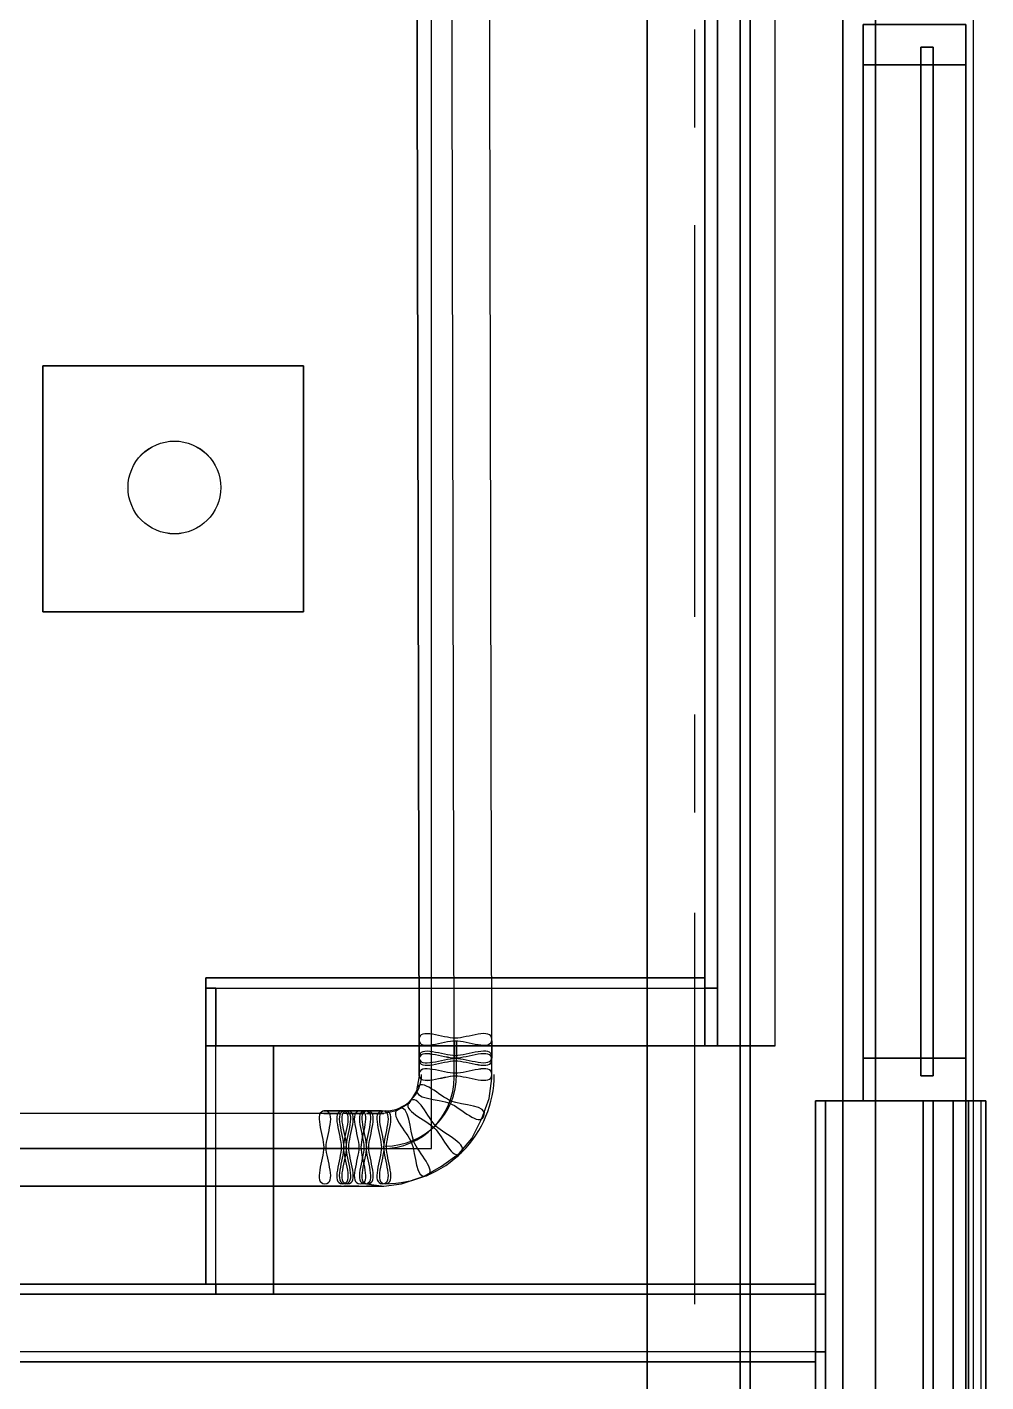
# Model space of a CAD drawing. Header units: metres. Extents: x 114 to 218, y 8 to 180.
# Drawn here: x 197.39 to 203.27, y 67 to 75.3 of the extents above; entities that cross this region are included whole.
import ezdxf

# ---------------------------------------------------------------- set-up
doc = ezdxf.new("R2010")
doc.units = ezdxf.units.M
doc.header["$MEASUREMENT"] = 0
for name, color, linetype in [('_Route', 7, 'Continuous'), ('A-2D-GLAZ', 7, 'Continuous'), ('A-2D-GLAZ-CWMG', 7, 'Continuous'), ('A-2D-I-WALL', 7, 'Continuous'), ('A-2D-WALL', 7, 'Continuous'), ('A-3D-GLAZ-CURT', 7, 'Continuous'), ('A-3D-GLAZ-CWMG', 7, 'Continuous'), ('A-3D-I-WALL', 7, 'Continuous'), ('A-3D-WALL', 7, 'Continuous'), ('A_GRID', 7, 'Continuous'), ('E-LIGHT', 7, 'Continuous'), ('PL-WA-Connector', 7, 'Continuous'), ('PL-WA-Fitting', 7, 'Continuous'), ('PL-WA-Pipe', 7, 'Continuous'), ('S-3D-BEAM', 7, 'Continuous'), ('S-3D-SLAB', 7, 'Continuous'), ('S-3D-WALL', 7, 'Continuous')]:
    doc.layers.add(name, color=color, linetype=linetype)

msp = doc.modelspace()

# ---------------------------------------------------------------- linework, layer by layer
at = {"layer": '_Route', "color": 4, "true_color": 0x00ffff}
msp.add_lwpolyline([(168.4042, 68.4282), (199.8752, 68.4282), (199.8752, 77.6418)], dxfattribs=at)
msp.add_lwpolyline([(168.4042, 68.4282), (199.8752, 68.4282), (199.8752, 77.6418)], dxfattribs=at)
at = {"layer": 'A-2D-GLAZ', "color": 9, "true_color": 0xbababa}
msp.add_lwpolyline([(202.8747, 75.1807), (202.8747, 68.8742), (202.9516, 68.8742), (202.9516, 75.1807), (202.8747, 75.1807)], dxfattribs=at)
at = {"layer": 'A-2D-GLAZ-CWMG', "color": 9, "true_color": 0xbababa}
for points in [[(202.5209, 75.0731), (203.1515, 75.0731), (203.1515, 75.3192), (202.5209, 75.3192), (202.5209, 75.0731)], [(202.5209, 75.0731), (202.5209, 68.9819)], [(203.1515, 75.0731), (203.1515, 68.9819)], [(203.1515, 68.7204), (203.1515, 68.9819), (202.5209, 68.9819), (202.5209, 68.7204), (203.1515, 68.7204)]]:
    msp.add_lwpolyline(points, dxfattribs=at)
at = {"layer": 'A-2D-I-WALL', "color": 9, "true_color": 0xbababa}
for points in [[(201.9825, 69.0588), (201.9825, 75.8114)], [(201.6287, 69.4126), (201.6287, 75.4422)], [(201.5518, 75.3807), (201.5518, 69.4741)], [(201.5518, 69.4741), (198.4909, 69.4741)], [(198.4909, 69.4741), (198.4909, 67.5975)], [(198.5524, 69.4126), (201.6287, 69.4126)], [(198.5524, 67.536), (198.5524, 69.4126)], [(198.9062, 69.0588), (201.9825, 69.0588)], [(198.9062, 67.5975), (198.9062, 69.0588)], [(202.2901, 67.536), (190.4155, 67.536)], [(198.4909, 67.5975), (190.477, 67.5975)], [(198.4909, 67.5975), (198.5524, 67.5975)], [(198.9062, 67.5975), (198.9062, 67.536)], [(202.2286, 67.5975), (198.9062, 67.5975)], [(202.2286, 67.536), (202.2286, 67.5975)], [(202.2901, 67.1822), (189.7233, 67.1822)], [(189.7233, 67.1207), (202.2286, 67.1207)], [(202.2286, 67.1207), (202.2286, 67.1822)]]:
    msp.add_lwpolyline(points, dxfattribs=at)
at = {"layer": 'A-2D-WALL', "color": 9, "true_color": 0xbababa}
for points in [[(203.2746, 63.3214), (203.2746, 68.7204), (202.2286, 68.7204), (202.2286, 67.5975)], [(202.2901, 68.7204), (202.2901, 63.3214)], [(202.89, 68.7204), (202.89, 63.3214)], [(202.9516, 68.7204), (202.9516, 63.3214)], [(202.9516, 68.7204), (202.9516, 63.3214)], [(203.1515, 68.7204), (203.1515, 63.3214)], [(203.1669, 68.7204), (203.1669, 63.3214)], [(203.2438, 68.7204), (203.2438, 63.3214)], [(202.2286, 67.1207), (202.2286, 63.3214), (203.2746, 63.3214)]]:
    msp.add_lwpolyline(points, dxfattribs=at)
at = {"layer": 'A-3D-GLAZ-CURT', "color": 131, "true_color": 0x7fffff}
for points in [[(202.8747, 68.8742), (202.8747, 75.1807), (202.8747, 68.8742), (202.9516, 68.8742), (202.9516, 75.1807), (202.8747, 75.1807), (202.9516, 75.1807), (202.9516, 68.8742), (202.8747, 68.8742)], [(202.8747, 75.1807), (202.8747, 75.1807)], [(202.8747, 75.1807), (202.8747, 75.1807)], [(202.8747, 75.1807), (202.9516, 75.1807), (202.9516, 68.8742), (202.8747, 68.8742), (202.9516, 68.8742), (202.9516, 75.1807), (202.8747, 75.1807), (202.8747, 68.8742), (202.8747, 75.1807)], [(202.8747, 75.1807), (202.8747, 75.1807)], [(202.9516, 75.1807), (202.9516, 75.1807)], [(202.9516, 75.1807), (202.9516, 75.1807)], [(202.9516, 75.1807), (202.9516, 75.1807)], [(202.8747, 68.8742), (202.8747, 68.8742)], [(202.8747, 68.8742), (202.8747, 68.8742)], [(202.9516, 68.8742), (202.9516, 68.8742)], [(202.9516, 68.8742), (202.9516, 68.8742)], [(202.9516, 68.8742), (202.9516, 68.8742)]]:
    msp.add_lwpolyline(points, dxfattribs=at)
at = {"layer": 'A-3D-GLAZ-CWMG', "color": 8, "true_color": 0x808080}
for points in [[(203.1515, 75.0731), (203.1515, 75.3192), (202.5209, 75.3192), (202.5209, 75.0731), (203.1515, 75.0731), (202.5209, 75.0731), (202.5209, 75.3192), (203.1515, 75.3192), (203.1515, 75.0731)], [(202.5209, 75.0731), (202.5209, 75.3192), (203.1515, 75.3192), (203.1515, 75.0731), (203.1515, 75.0731), (202.5209, 75.0731), (202.5209, 75.3192), (203.1515, 75.3192), (203.1515, 75.0731), (202.5209, 75.0731)], [(202.5209, 68.7204), (202.5209, 75.3192)], [(202.5209, 68.7204), (202.5209, 75.3192)], [(203.1515, 68.7204), (203.1515, 75.3192)], [(203.1515, 75.3192), (203.1515, 68.7204)], [(202.5209, 75.0731), (202.5209, 75.0731)], [(202.5209, 75.0731), (202.5209, 75.0731)], [(202.5209, 75.0731), (202.5209, 75.0731)], [(202.5209, 75.0731), (202.5209, 68.7204), (202.5209, 75.0731)], [(203.1515, 75.0731), (202.5209, 75.0731), (203.1515, 75.0731)], [(202.5209, 75.0731), (202.5209, 75.0731)], [(202.5209, 75.0731), (202.5209, 75.0731)], [(203.1515, 75.0731), (203.1515, 75.0731)], [(203.1515, 75.0731), (203.1515, 75.0731)], [(203.1515, 75.0731), (203.1515, 75.0731)], [(203.1515, 75.0731), (203.1515, 75.0731)], [(203.1515, 68.7204), (203.1515, 75.0731), (203.1515, 68.7204)], [(203.1515, 75.0731), (203.1515, 75.0731)], [(203.1515, 75.0731), (203.1515, 75.0731)], [(202.5209, 68.9819), (202.5209, 68.9819)], [(203.1515, 68.7204), (202.5209, 68.7204), (202.5209, 68.9819), (203.1515, 68.9819), (203.1515, 68.7204), (203.1515, 68.9819), (202.5209, 68.9819), (202.5209, 68.7204), (203.1515, 68.7204)], [(202.5209, 68.9819), (202.5209, 68.9819)], [(202.5209, 68.9819), (202.5209, 68.9819)], [(203.1515, 68.7204), (202.5209, 68.7204), (202.5209, 68.9819), (203.1515, 68.9819), (203.1515, 68.7204), (203.1515, 68.9819), (202.5209, 68.9819), (202.5209, 68.7204), (203.1515, 68.7204)], [(202.5209, 68.9819), (202.5209, 68.9819)], [(203.1515, 68.9819), (203.1515, 68.9819)], [(203.1515, 68.9819), (203.1515, 68.9819)], [(203.1515, 68.9819), (203.1515, 68.9819)], [(203.1515, 68.9819), (203.1515, 68.9819)], [(202.5209, 68.7204), (202.5209, 68.7204)], [(202.5209, 68.7204), (202.5209, 68.7204)], [(203.1515, 68.7204), (202.5209, 68.7204), (203.1515, 68.7204)], [(202.5209, 68.7204), (202.5209, 68.7204)], [(202.5209, 68.7204), (202.5209, 68.7204)], [(202.5209, 68.7204), (202.5209, 68.7204)], [(202.5209, 68.7204), (202.5209, 68.7204)], [(203.1515, 68.7204), (202.5209, 68.7204), (203.1515, 68.7204)], [(202.5209, 68.7204), (202.5209, 68.7204)], [(202.5209, 68.7204), (202.5209, 68.7204)], [(203.1515, 68.7204), (203.1515, 68.7204)], [(203.1515, 68.7204), (203.1515, 68.7204)], [(203.1515, 68.7204), (203.1515, 68.7204)], [(203.1515, 68.7204), (203.1515, 68.7204)]]:
    msp.add_lwpolyline(points, dxfattribs=at)
at = {"layer": 'A-3D-I-WALL', "color": 42, "true_color": 0xdda500}
for points in [[(201.6287, 69.4126), (201.5518, 69.4126), (201.5518, 69.4741), (201.5518, 75.3807), (201.6287, 75.3807), (201.6287, 69.4126), (201.6287, 69.0588), (201.9825, 69.0588), (201.9825, 75.3807), (201.9825, 75.4422), (201.6287, 75.4422), (201.6287, 75.3807)], [(201.9825, 69.0588), (201.9825, 75.3807), (201.5518, 75.3807)], [(201.9825, 69.0588), (201.6287, 69.0588), (201.5518, 69.0588), (201.9825, 69.0588), (201.9825, 75.3807), (201.5518, 75.3807), (201.5518, 69.4741), (201.5518, 69.0588), (201.5518, 69.4741), (201.5518, 75.3807)], [(201.5518, 69.4741), (198.4909, 69.4741), (198.4909, 69.4126), (198.5524, 69.4126), (201.5518, 69.4126), (201.5518, 69.4741)], [(201.5518, 69.4741), (198.4909, 69.4741), (198.4909, 69.0588), (198.9062, 69.0588), (201.5518, 69.0588), (201.5518, 69.4741), (201.5518, 69.0588), (198.9062, 69.0588), (198.4909, 69.0588), (198.4909, 69.4126), (198.4909, 69.4741), (201.5518, 69.4741)], [(198.4909, 69.4741), (198.4909, 69.4741)], [(198.4909, 69.4741), (198.4909, 69.4741)], [(201.5518, 69.4741), (201.5518, 69.4741)], [(201.5518, 69.4741), (201.5518, 69.4741)], [(201.5518, 69.4741), (201.5518, 69.4741)], [(201.5518, 69.4741), (201.5518, 69.4741)], [(198.4909, 69.4126), (198.4909, 69.4126)], [(198.4909, 69.4126), (198.4909, 69.4126)], [(198.4909, 69.0588), (198.4909, 67.5975), (198.5524, 67.5975), (198.5524, 69.0588), (198.5524, 69.4126), (198.4909, 69.4126), (198.4909, 69.0588), (198.9062, 69.0588), (198.9062, 67.5975)], [(198.4909, 69.4126), (198.4909, 69.4126)], [(198.5524, 69.4126), (198.5524, 69.0588), (198.9062, 69.0588), (201.5518, 69.0588), (201.6287, 69.0588), (201.6287, 69.4126), (201.5518, 69.4126)], [(198.5524, 69.4126), (198.5524, 69.4126)], [(198.5524, 69.4126), (198.5524, 69.4126)], [(201.5518, 69.4126), (201.5518, 69.4126)], [(201.5518, 69.4126), (201.5518, 69.4126)], [(201.6287, 69.4126), (201.6287, 69.4126)], [(201.6287, 69.4126), (201.6287, 69.4126)], [(198.4909, 69.0588), (198.4909, 69.0588)], [(198.4909, 69.0588), (198.9062, 69.0588), (198.9062, 67.5975), (198.4909, 67.5975), (198.4909, 69.0588), (198.4909, 67.5975)], [(198.4909, 69.0588), (198.4909, 69.0588)], [(198.4909, 69.0588), (198.4909, 69.0588)], [(198.5524, 69.0588), (198.5524, 69.0588)], [(198.5524, 67.5975), (198.5524, 67.536), (198.9062, 67.536), (198.9062, 67.5975), (198.9062, 69.0588), (198.5524, 69.0588)], [(198.5524, 69.0588), (198.5524, 69.0588)], [(198.9062, 69.0588), (198.9062, 69.0588)], [(198.9062, 69.0588), (198.9062, 69.0588)], [(198.9062, 69.0588), (198.9062, 69.0588)], [(198.9062, 69.0588), (198.9062, 69.0588)], [(198.9062, 69.0588), (198.9062, 69.0588)], [(198.9062, 69.0588), (198.9062, 69.0588)], [(201.5518, 69.0588), (201.5518, 69.0588)], [(201.5518, 69.0588), (201.5518, 69.0588)], [(201.5518, 69.0588), (201.5518, 69.0588)], [(201.6287, 69.0588), (201.6287, 69.0588)], [(201.6287, 69.0588), (201.6287, 69.0588)], [(201.6287, 69.0588), (201.6287, 69.0588)], [(201.9825, 69.0588), (201.9825, 69.0588)], [(201.9825, 69.0588), (201.9825, 69.0588)], [(198.5524, 67.5975), (198.4909, 67.5975), (190.477, 67.5975), (190.477, 67.536), (198.5524, 67.536), (198.5524, 67.5975)], [(190.477, 67.5975), (198.4909, 67.5975), (198.9062, 67.5975), (202.2286, 67.5975)], [(190.477, 67.1207), (190.477, 67.5975), (198.4909, 67.5975), (198.9062, 67.5975), (202.2286, 67.5975), (202.2286, 67.1207), (190.477, 67.1207), (191.4307, 67.1207), (190.477, 67.1207), (202.2286, 67.1207)], [(198.9062, 67.5975), (198.4909, 67.5975)], [(198.4909, 67.5975), (198.4909, 67.5975)], [(198.4909, 67.5975), (198.4909, 67.5975)], [(198.4909, 67.5975), (198.4909, 67.5975)], [(198.4909, 67.5975), (198.4909, 67.5975)], [(198.4909, 67.5975), (198.4909, 67.5975)], [(198.5524, 67.5975), (198.5524, 67.5975)], [(198.5524, 67.5975), (198.5524, 67.5975)], [(198.5524, 67.536), (198.5524, 67.536)], [(198.9062, 67.536), (198.5524, 67.536)], [(198.5524, 67.536), (198.5524, 67.536)], [(198.9062, 67.5975), (198.9062, 67.5975)], [(198.9062, 67.5975), (198.9062, 67.5975)], [(198.9062, 67.5975), (198.9062, 67.536), (202.2286, 67.536), (202.2286, 67.5975), (198.9062, 67.5975)], [(198.9062, 67.5975), (198.9062, 67.5975)], [(198.9062, 67.5975), (198.9062, 67.5975)], [(198.9062, 67.5975), (198.9062, 67.5975)], [(198.9062, 67.536), (198.9062, 67.536)], [(198.9062, 67.536), (198.9062, 67.536)], [(202.2286, 67.5975), (202.2286, 67.1207)], [(202.2286, 67.5975), (202.2286, 67.5975)], [(202.2286, 67.5975), (202.2286, 67.5975)], [(202.2286, 67.5975), (202.2286, 67.5975)], [(202.2286, 67.1822), (202.2901, 67.1822), (202.2901, 67.536), (202.2286, 67.536)], [(202.2286, 67.536), (202.2286, 67.536)], [(202.2901, 67.536), (202.2901, 67.536)], [(190.477, 67.1207), (202.2286, 67.1207), (202.2286, 67.1822), (190.477, 67.1822), (190.4155, 67.1822), (190.0617, 67.1822), (190.0617, 67.1207), (190.477, 67.1207)], [(202.2286, 67.1822), (202.2286, 67.1822)], [(202.2286, 67.1207), (202.2286, 67.1207)], [(202.2286, 67.1207), (202.2286, 67.1207)], [(202.2901, 67.1822), (202.2901, 67.1822)]]:
    msp.add_lwpolyline(points, dxfattribs=at)
at = {"layer": 'A-3D-WALL', "color": 113, "true_color": 0x6edda5}
for points in [[(202.2286, 67.536), (202.2901, 67.536), (202.2901, 68.7204), (202.2286, 68.7204), (202.2286, 67.5975), (202.2286, 67.536)], [(202.2286, 63.3214), (202.2286, 67.1207), (202.2286, 67.5975), (202.2286, 68.7204)], [(203.2746, 63.3214), (203.2746, 68.7204), (203.2746, 63.3214), (203.2746, 68.7204), (203.2746, 63.3214), (202.2286, 63.3214), (202.2286, 67.1207), (202.2286, 67.5975), (202.2286, 68.7204), (203.2746, 68.7204), (203.0746, 68.7204), (203.2746, 68.7204), (202.2286, 68.7204)], [(202.2286, 68.7204), (202.2286, 68.7204)], [(202.2286, 68.7204), (202.2286, 68.7204)], [(202.89, 68.7204), (202.2901, 68.7204)], [(202.2901, 63.3214), (202.89, 63.3214), (202.89, 68.7204)], [(202.2901, 68.7204), (202.2901, 68.7204)], [(202.9516, 63.3214), (202.9516, 68.7204), (202.89, 68.7204)], [(202.89, 63.3214), (202.9516, 63.3214), (202.9516, 68.7204)], [(202.89, 68.7204), (202.89, 68.7204)], [(203.1515, 63.3214), (203.1669, 63.3214), (203.1669, 68.7204), (203.1515, 68.7204), (202.9516, 68.7204)], [(202.9516, 63.3214), (203.1515, 63.3214), (203.1515, 68.7204)], [(202.9516, 68.7204), (202.9516, 68.7204)], [(202.9516, 68.7204), (202.9516, 68.7204)], [(202.9516, 68.7204), (202.9516, 68.7204)], [(203.0746, 63.3214), (203.0746, 68.7204)], [(203.0746, 68.7204), (203.0746, 63.3214), (203.2746, 63.3214)], [(203.0746, 68.7204), (203.0746, 68.7204)], [(203.0746, 68.7204), (203.0746, 68.7204)], [(203.1515, 68.7204), (203.1515, 68.7204)], [(203.2438, 68.7204), (203.1669, 68.7204)], [(203.1669, 68.7204), (203.1669, 68.7204)], [(203.2746, 63.3214), (203.2746, 68.7204), (203.2438, 68.7204), (203.2438, 63.3214), (203.2746, 63.3214)], [(203.2438, 68.7204), (203.2438, 68.7204)], [(203.2746, 68.7204), (203.2746, 68.7204)], [(203.2746, 68.7204), (203.2746, 68.7204)], [(203.2746, 68.7204), (203.2746, 68.7204)], [(202.2286, 67.5975), (202.2286, 67.5975)], [(202.2286, 67.5975), (202.2286, 67.5975)], [(202.2286, 67.5975), (202.2286, 67.5975)], [(202.2286, 67.536), (202.2286, 67.536)], [(202.2901, 67.536), (202.2901, 67.1822)], [(202.2901, 67.536), (202.2901, 67.536)], [(202.2286, 67.1822), (202.2286, 67.1207), (202.2286, 63.3214), (202.2901, 63.3214), (202.2901, 67.1822), (202.2286, 67.1822)], [(202.2286, 67.1822), (202.2286, 67.1822)], [(202.2286, 67.1207), (202.2286, 67.1207)], [(202.2286, 67.1207), (202.2286, 67.1207)], [(202.2286, 67.1207), (202.2286, 67.1207)], [(202.2901, 67.1822), (202.2901, 67.1822)]]:
    msp.add_lwpolyline(points, dxfattribs=at)
at = {"layer": 'A_GRID', "color": 1, "true_color": 0xff0000}
for points in [[(201.4903, 74.6885), (201.4903, 75.2884)], [(201.4903, 71.6891), (201.4903, 74.0886)], [(201.4903, 70.4893), (201.4903, 71.0892)], [(201.4903, 67.4745), (201.4903, 69.874)]]:
    msp.add_lwpolyline(points, dxfattribs=at)
at = {"layer": 'E-LIGHT', "color": 5, "true_color": 0x0000ff}
for points in [[(197.4911, 71.7198), (197.4911, 73.2272), (199.0908, 73.2272), (199.0908, 71.7198), (199.0908, 73.2272), (197.4911, 73.2272), (197.4911, 71.7198)], [(197.4911, 73.2272), (197.4911, 73.2272)], [(197.4911, 73.2272), (197.4911, 73.2272)], [(199.0908, 73.2272), (199.0908, 73.2272)], [(199.0908, 73.2272), (199.0908, 73.2272)], [(198.2909, 72.7658), (198.2909, 72.7658)], [(197.9987, 72.4735), (197.9987, 72.4735)], [(198.5678, 72.4735), (198.5678, 72.4735)], [(198.2909, 72.1967), (198.2909, 72.1967)], [(199.0908, 71.7198), (197.4911, 71.7198), (199.0908, 71.7198)], [(197.4911, 71.7198), (197.4911, 71.7198)], [(197.4911, 71.7198), (197.4911, 71.7198)], [(199.0908, 71.7198), (199.0908, 71.7198)], [(199.0908, 71.7198), (199.0908, 71.7198)]]:
    msp.add_lwpolyline(points, dxfattribs=at)
for radius in [0.2846, 0.2845]:
    msp.add_circle((198.2986, 72.4812), radius, dxfattribs=at)
at = {"layer": 'PL-WA-Connector', "color": 241, "true_color": 0xff7f9f}
for points in [[(199.7983, 69.0896), (199.7983, 68.9819)], [(199.7983, 68.8742), (199.7983, 69.0896)], [(199.7983, 69.0896), (199.7983, 68.9819)], [(199.7983, 69.0896), (199.7983, 68.8742)], [(199.7983, 69.0896), (199.7983, 68.9819)], [(199.7983, 68.8742), (199.7983, 69.0896)], [(199.7983, 69.0896), (199.7983, 68.9819)], [(199.7983, 69.0896), (199.7983, 68.8742)], [(200.0137, 69.0896), (200.0137, 68.9819)], [(200.0137, 68.8742), (200.0137, 69.0896)], [(200.0137, 69.0896), (200.0137, 68.9819)], [(200.0137, 68.8742), (200.0137, 69.0896)], [(200.029, 69.0896), (200.029, 68.9819)], [(200.029, 68.8742), (200.029, 69.0896)], [(200.029, 69.0896), (200.029, 68.9819)], [(200.029, 68.8742), (200.029, 69.0896)], [(200.2444, 69.0896), (200.2444, 68.9819)], [(200.2444, 68.8742), (200.2444, 69.0896)], [(200.2444, 69.0896), (200.2444, 69.0896)], [(200.2444, 68.9819), (200.2444, 69.0896)], [(200.2444, 68.8742), (200.2444, 69.0896)], [(200.2444, 69.0896), (200.2444, 68.9819)], [(200.2444, 68.8742), (200.2444, 69.0896)], [(200.2444, 69.0896), (200.2444, 69.0896)], [(200.2444, 68.9819), (200.2444, 69.0896)], [(200.2444, 68.8742), (200.2444, 69.0896)], [(199.7983, 68.8742), (199.7983, 68.9665)], [(199.7983, 68.9665), (199.7983, 68.9665)], [(199.7983, 68.9665), (199.7983, 68.8742)], [(199.7983, 68.8742), (199.7983, 68.9665)], [(199.7983, 68.9665), (199.7983, 68.9665)], [(199.7983, 68.9665), (199.7983, 68.8742)], [(200.0137, 68.8742), (200.0137, 68.9665)], [(200.0137, 68.8742), (200.0137, 68.9665)], [(200.029, 68.8742), (200.029, 68.9819)], [(200.029, 68.8742), (200.029, 68.9819)], [(200.2444, 68.8742), (200.2444, 68.9819)], [(200.2444, 68.9819), (200.2444, 68.9819)], [(200.2444, 68.8742), (200.2444, 68.9819)], [(200.2444, 68.8742), (200.2444, 68.9819)], [(200.2444, 68.9819), (200.2444, 68.9819)], [(200.2444, 68.8742), (200.2444, 68.9819)], [(199.7983, 68.8742), (199.7983, 68.8742)], [(199.7983, 68.8742), (199.7983, 68.8742)], [(199.2138, 68.6589), (199.4292, 68.6589)], [(199.2138, 68.6589), (199.2138, 68.6589)], [(199.4292, 68.6589), (199.2138, 68.6589)], [(199.2138, 68.6589), (199.4292, 68.6589)], [(199.2138, 68.6589), (199.2138, 68.6589)], [(199.4292, 68.6589), (199.2138, 68.6589)], [(199.2138, 68.6435), (199.3215, 68.6435)], [(199.2138, 68.6435), (199.2138, 68.6435)], [(199.3215, 68.6435), (199.2138, 68.6435)], [(199.2138, 68.6435), (199.3215, 68.6435)], [(199.2138, 68.6435), (199.2138, 68.6435)], [(199.3215, 68.6435), (199.2138, 68.6435)], [(199.3215, 68.6435), (199.3215, 68.6435)], [(199.3215, 68.6435), (199.3215, 68.6435)], [(199.4292, 68.6435), (199.3369, 68.6435)], [(199.4292, 68.6435), (199.3369, 68.6435)], [(199.4292, 68.6435), (199.3369, 68.6435)], [(199.4292, 68.6435), (199.3369, 68.6435)], [(199.3522, 68.6589), (199.5676, 68.6589)], [(199.3522, 68.6589), (199.3522, 68.6589)], [(199.5676, 68.6589), (199.3522, 68.6589)], [(199.3522, 68.6589), (199.5676, 68.6589)], [(199.3522, 68.6589), (199.3522, 68.6589)], [(199.5676, 68.6589), (199.3522, 68.6589)], [(199.3522, 68.6435), (199.4599, 68.6435)], [(199.3522, 68.6435), (199.3522, 68.6435)], [(199.4599, 68.6435), (199.3522, 68.6435)], [(199.3522, 68.6435), (199.4599, 68.6435)], [(199.3522, 68.6435), (199.3522, 68.6435)], [(199.4599, 68.6435), (199.3522, 68.6435)], [(199.4599, 68.6435), (199.4599, 68.6435)], [(199.4599, 68.6435), (199.4599, 68.6435)], [(199.5676, 68.6435), (199.4753, 68.6435)], [(199.5676, 68.6435), (199.4753, 68.6435)], [(199.5676, 68.6435), (199.4753, 68.6435)], [(199.5676, 68.6435), (199.4753, 68.6435)], [(199.2138, 68.4282), (199.3215, 68.4282)], [(199.2138, 68.4282), (199.3215, 68.4282)], [(199.2138, 68.4282), (199.4292, 68.4282)], [(199.2138, 68.4282), (199.4292, 68.4282)], [(199.2138, 68.4282), (199.3215, 68.4282)], [(199.2138, 68.4282), (199.3215, 68.4282)], [(199.2138, 68.4282), (199.4292, 68.4282)], [(199.2138, 68.4282), (199.4292, 68.4282)], [(199.4292, 68.4282), (199.3215, 68.4282)], [(199.4292, 68.4282), (199.3215, 68.4282)], [(199.4292, 68.4282), (199.3369, 68.4282)], [(199.4292, 68.4282), (199.3369, 68.4282)], [(199.3522, 68.4282), (199.4599, 68.4282)], [(199.3522, 68.4282), (199.5676, 68.4282)], [(199.3522, 68.4282), (199.4599, 68.4282)], [(199.3522, 68.4282), (199.5676, 68.4282)], [(199.3676, 68.4282), (199.4599, 68.4282)], [(199.3676, 68.4282), (199.5676, 68.4282)], [(199.3676, 68.4282), (199.4599, 68.4282)], [(199.3676, 68.4282), (199.5676, 68.4282)], [(199.5676, 68.4282), (199.4753, 68.4282)], [(199.5676, 68.4282), (199.4753, 68.4282)], [(199.5676, 68.4282), (199.4753, 68.4282)], [(199.5676, 68.4282), (199.4753, 68.4282)], [(199.2138, 68.1974), (199.3215, 68.1974)], [(199.2138, 68.1974), (199.4292, 68.1974)], [(199.2138, 68.1974), (199.3215, 68.1974)], [(199.2138, 68.1974), (199.4292, 68.1974)], [(199.2138, 68.1974), (199.3215, 68.1974)], [(199.2138, 68.1974), (199.4292, 68.1974)], [(199.2138, 68.1974), (199.3215, 68.1974)], [(199.2138, 68.1974), (199.4292, 68.1974)], [(199.4292, 68.1974), (199.3369, 68.1974)], [(199.3369, 68.1974), (199.3369, 68.1974)], [(199.3369, 68.1974), (199.4292, 68.1974)], [(199.4292, 68.1974), (199.3369, 68.1974)], [(199.3369, 68.1974), (199.3369, 68.1974)], [(199.3369, 68.1974), (199.4292, 68.1974)], [(199.3522, 68.1974), (199.4599, 68.1974)], [(199.3522, 68.1974), (199.5676, 68.1974)], [(199.3522, 68.1974), (199.4599, 68.1974)], [(199.3522, 68.1974), (199.5676, 68.1974)], [(199.3522, 68.1974), (199.4599, 68.1974)], [(199.3522, 68.1974), (199.5676, 68.1974)], [(199.3522, 68.1974), (199.4599, 68.1974)], [(199.3522, 68.1974), (199.5676, 68.1974)], [(199.4292, 68.1974), (199.4292, 68.1974)], [(199.4292, 68.1974), (199.4292, 68.1974)], [(199.5676, 68.1974), (199.4753, 68.1974)], [(199.4753, 68.1974), (199.4753, 68.1974)], [(199.4753, 68.1974), (199.5676, 68.1974)], [(199.5676, 68.1974), (199.4753, 68.1974)], [(199.4753, 68.1974), (199.4753, 68.1974)], [(199.4753, 68.1974), (199.5676, 68.1974)], [(199.5676, 68.1974), (199.5676, 68.1974)], [(199.5676, 68.1974), (199.5676, 68.1974)]]:
    msp.add_lwpolyline(points, dxfattribs=at)
for points, start_tangent, end_tangent in [([(200.0213, 69.1049), (199.7983, 69.0968)], (-0.999998, -0.001858), (0.003591, -0.999994)), ([(200.0213, 69.1049), (199.7983, 69.0968)], (-0.999998, -0.001858), (0.003591, -0.999994)), ([(200.0213, 69.1049), (199.7983, 69.0968)], (-0.999998, -0.001858), (0.003591, -0.999994)), ([(200.0213, 69.1049), (199.7983, 69.0968)], (-0.999998, -0.001858), (0.003591, -0.999994)), ([(200.2444, 69.0977), (200.0213, 69.1049)], (0, 1), (-0.999998, -0.00192)), ([(200.2444, 69.0977), (200.0213, 69.1049)], (0, 1), (-0.999998, -0.00192)), ([(200.2444, 69.0977), (200.0213, 69.1049)], (0, 1), (-0.999998, -0.00192)), ([(200.2444, 69.0977), (200.0213, 69.1049)], (0, 1), (-0.999998, -0.00192)), ([(200.0213, 68.9973), (199.7983, 68.9892)], (-0.999998, -0.00192), (0.003591, -0.999994)), ([(200.0213, 68.9973), (199.7983, 68.9892)], (-0.999998, -0.00192), (0.003591, -0.999994)), ([(200.0213, 68.9819), (199.7983, 68.9738)], (-0.999998, -0.00192), (0.003591, -0.999994)), ([(200.0213, 68.9819), (199.7983, 68.9738)], (-0.999998, -0.00192), (0.003591, -0.999994)), ([(199.7983, 69.0968), (200.0214, 69.0896)], (0, -1), (0.999998, 0.001858)), ([(199.7983, 69.0968), (200.0214, 69.0896)], (0, -1), (0.999998, 0.001858)), ([(199.7983, 69.0968), (200.0214, 69.0896)], (0, -1), (0.999998, 0.001858)), ([(199.7983, 69.0968), (200.0214, 69.0896)], (0, -1), (0.999998, 0.001858)), ([(200.2444, 68.99), (200.0213, 68.9973)], (0, 1), (-0.999998, -0.00192)), ([(200.2444, 68.99), (200.0213, 68.9973)], (0, 1), (-0.999998, -0.00192)), ([(200.2444, 68.9746), (200.0213, 68.9819)], (0, 1), (-0.999998, -0.00192)), ([(200.2444, 68.9746), (200.0213, 68.9819)], (0, 1), (-0.999998, -0.00192)), ([(200.0214, 69.0896), (200.2444, 69.0977)], (0.999998, 0.00192), (-0.003591, 0.999994)), ([(200.0214, 69.0896), (200.2444, 69.0977)], (0.999998, 0.00192), (-0.003591, 0.999994)), ([(200.0214, 69.0896), (200.2444, 69.0977)], (0.999998, 0.00192), (-0.003591, 0.999994)), ([(200.0214, 69.0896), (200.2444, 69.0977)], (0.999998, 0.00192), (-0.003591, 0.999994)), ([(200.0213, 68.8896), (199.7983, 68.8815)], (-0.999998, -0.00192), (0.003597, -0.999994)), ([(200.0213, 68.8896), (199.7983, 68.8815)], (-0.999998, -0.00192), (0.003597, -0.999994)), ([(200.0213, 68.8896), (199.7983, 68.8815)], (-0.999998, -0.00192), (0.003597, -0.999994)), ([(200.0213, 68.8896), (199.7983, 68.8815)], (-0.999998, -0.00192), (0.003597, -0.999994)), ([(199.7983, 68.9892), (200.0214, 68.9819)], (0, -1), (0.999998, 0.00192)), ([(199.7983, 68.9892), (200.0214, 68.9819)], (0, -1), (0.999998, 0.00192)), ([(199.7983, 68.9738), (200.0214, 68.9665)], (0, -1), (0.999998, 0.00192)), ([(199.7983, 68.9738), (200.0214, 68.9665)], (0, -1), (0.999998, 0.00192)), ([(200.2444, 68.8823), (200.0213, 68.8896)], (0, 1), (-0.999998, -0.00192)), ([(200.2444, 68.8823), (200.0213, 68.8896)], (0, 1), (-0.999998, -0.00192)), ([(200.2444, 68.8823), (200.0213, 68.8896)], (0, 1), (-0.999998, -0.00192)), ([(200.2444, 68.8823), (200.0213, 68.8896)], (0, 1), (-0.999998, -0.00192)), ([(200.0214, 68.9819), (200.2444, 68.99)], (0.999998, 0.00192), (-0.003591, 0.999994)), ([(200.0214, 68.9819), (200.2444, 68.99)], (0.999998, 0.00192), (-0.003591, 0.999994)), ([(200.0214, 68.9665), (200.2444, 68.9746)], (0.999998, 0.00192), (-0.003591, 0.999994)), ([(200.0214, 68.9665), (200.2444, 68.9746)], (0.999998, 0.00192), (-0.003591, 0.999994)), ([(199.7983, 68.8815), (200.0214, 68.8742)], (0, -1), (0.999998, 0.00192)), ([(199.7983, 68.8815), (200.0214, 68.8742)], (0, -1), (0.999998, 0.00192)), ([(199.7983, 68.8815), (200.0214, 68.8742)], (0, -1), (0.999998, 0.00192)), ([(199.7983, 68.8815), (200.0214, 68.8742)], (0, -1), (0.999998, 0.00192)), ([(200.0214, 68.8742), (200.2444, 68.8823)], (0.999998, 0.00192), (-0.003597, 0.999994)), ([(200.0214, 68.8742), (200.2444, 68.8823)], (0.999998, 0.00192), (-0.003597, 0.999994)), ([(200.0214, 68.8742), (200.2444, 68.8823)], (0.999998, 0.00192), (-0.003597, 0.999994)), ([(200.0214, 68.8742), (200.2444, 68.8823)], (0.999998, 0.00192), (-0.003597, 0.999994)), ([(199.2215, 68.6589), (199.2138, 68.4358)], (-1, 0), (0, -1)), ([(199.2215, 68.6589), (199.2138, 68.4358)], (-1, 0), (0, -1)), ([(199.2215, 68.6589), (199.2138, 68.4358)], (-1, 0), (0, -1)), ([(199.2215, 68.6589), (199.2138, 68.4358)], (-1, 0), (0, -1)), ([(199.2292, 68.4358), (199.2215, 68.6589)], (0, 1), (-1, 0)), ([(199.2292, 68.4358), (199.2215, 68.6589)], (0, 1), (-1, 0)), ([(199.2292, 68.4358), (199.2215, 68.6589)], (0, 1), (-1, 0)), ([(199.2292, 68.4358), (199.2215, 68.6589)], (0, 1), (-1, 0)), ([(199.3292, 68.6589), (199.3215, 68.4358)], (-1, 0), (0, -1)), ([(199.3292, 68.6589), (199.3215, 68.4358)], (-1, 0), (0, -1)), ([(199.3445, 68.6589), (199.3369, 68.4358)], (-1, 0), (0, -1)), ([(199.3445, 68.6589), (199.3369, 68.4358)], (-1, 0), (0, -1)), ([(199.36, 68.6589), (199.3522, 68.4358)], (-1, 0), (-0.000124, -1)), ([(199.36, 68.6589), (199.3522, 68.4358)], (-1, 0), (-0.000124, -1)), ([(199.36, 68.6589), (199.3522, 68.4358)], (-1, 0), (-0.000124, -1)), ([(199.36, 68.6589), (199.3522, 68.4358)], (-1, 0), (-0.000124, -1)), ([(199.3369, 68.4358), (199.3292, 68.6589)], (0, 1), (-1, 0)), ([(199.3369, 68.4358), (199.3292, 68.6589)], (0, 1), (-1, 0)), ([(199.3522, 68.4358), (199.3445, 68.6589)], (0, 1), (-1, 0)), ([(199.3522, 68.4358), (199.3445, 68.6589)], (0, 1), (-1, 0)), ([(199.3676, 68.4358), (199.36, 68.6589)], (0, 1), (-1, 0)), ([(199.3676, 68.4358), (199.36, 68.6589)], (0, 1), (-1, 0)), ([(199.3676, 68.4358), (199.36, 68.6589)], (0, 1), (-1, 0)), ([(199.3676, 68.4358), (199.36, 68.6589)], (0, 1), (-1, 0)), ([(199.4368, 68.6589), (199.4291, 68.4358)], (-1, 0), (0, -1)), ([(199.4368, 68.6589), (199.4291, 68.4358)], (-1, 0), (0, -1)), ([(199.4368, 68.6589), (199.4291, 68.4358)], (-1, 0), (0, -1)), ([(199.4368, 68.6589), (199.4291, 68.4358)], (-1, 0), (0, -1)), ([(199.4676, 68.6589), (199.4599, 68.4358)], (-1, 0), (-0.000124, -1)), ([(199.4676, 68.6589), (199.4599, 68.4358)], (-1, 0), (-0.000124, -1)), ([(199.483, 68.6589), (199.4753, 68.4358)], (-1, 0), (-0.000124, -1)), ([(199.483, 68.6589), (199.4753, 68.4358)], (-1, 0), (-0.000124, -1)), ([(199.4445, 68.4358), (199.4368, 68.6589)], (0, 1), (-1, 0)), ([(199.4445, 68.4358), (199.4368, 68.6589)], (0, 1), (-1, 0)), ([(199.4445, 68.4358), (199.4368, 68.6589)], (0, 1), (-1, 0)), ([(199.4445, 68.4358), (199.4368, 68.6589)], (0, 1), (-1, 0)), ([(199.4753, 68.4358), (199.4676, 68.6589)], (0, 1), (-1, 0)), ([(199.4753, 68.4358), (199.4676, 68.6589)], (0, 1), (-1, 0)), ([(199.4907, 68.4358), (199.483, 68.6589)], (0, 1), (-1, 0)), ([(199.4907, 68.4358), (199.483, 68.6589)], (0, 1), (-1, 0)), ([(199.5753, 68.6589), (199.5676, 68.4358)], (-1, 0), (-0.000124, -1)), ([(199.5753, 68.6589), (199.5676, 68.4358)], (-1, 0), (-0.000124, -1)), ([(199.5753, 68.6589), (199.5676, 68.4358)], (-1, 0), (-0.000124, -1)), ([(199.5753, 68.6589), (199.5676, 68.4358)], (-1, 0), (-0.000124, -1)), ([(199.583, 68.4358), (199.5753, 68.6589)], (0, 1), (-1, 0)), ([(199.583, 68.4358), (199.5753, 68.6589)], (0, 1), (-1, 0)), ([(199.583, 68.4358), (199.5753, 68.6589)], (0, 1), (-1, 0)), ([(199.583, 68.4358), (199.5753, 68.6589)], (0, 1), (-1, 0)), ([(199.2138, 68.4358), (199.2215, 68.2128)], (0, -1), (1, 0)), ([(199.2138, 68.4358), (199.2215, 68.2128)], (0, -1), (1, 0)), ([(199.2138, 68.4358), (199.2215, 68.2128)], (0, -1), (1, 0)), ([(199.2138, 68.4358), (199.2215, 68.2128)], (0, -1), (1, 0)), ([(199.2215, 68.2128), (199.2292, 68.4358)], (1, 0), (0, 1)), ([(199.2215, 68.2128), (199.2292, 68.4358)], (1, 0), (0, 1)), ([(199.2215, 68.2128), (199.2292, 68.4358)], (1, 0), (0, 1)), ([(199.2215, 68.2128), (199.2292, 68.4358)], (1, 0), (0, 1)), ([(199.3215, 68.4358), (199.3292, 68.2128)], (0, -1), (1, 0)), ([(199.3215, 68.4358), (199.3292, 68.2128)], (0, -1), (1, 0)), ([(199.3369, 68.4358), (199.3445, 68.2128)], (0, -1), (1, 0)), ([(199.3369, 68.4358), (199.3445, 68.2128)], (0, -1), (1, 0)), ([(199.3522, 68.4358), (199.3599, 68.2128)], (0, -1), (1, 0)), ([(199.3522, 68.4358), (199.3599, 68.2128)], (0, -1), (1, 0)), ([(199.3522, 68.4358), (199.3599, 68.2128)], (0, -1), (1, 0)), ([(199.3522, 68.4358), (199.3599, 68.2128)], (0, -1), (1, 0)), ([(199.3292, 68.2128), (199.3369, 68.4358)], (1, 0), (0, 1)), ([(199.3292, 68.2128), (199.3369, 68.4358)], (1, 0), (0, 1)), ([(199.3445, 68.2128), (199.3522, 68.4358)], (1, 0), (0, 1)), ([(199.3445, 68.2128), (199.3522, 68.4358)], (1, 0), (0, 1)), ([(199.3599, 68.2128), (199.3676, 68.4358)], (1, 0), (0.000124, 1)), ([(199.3599, 68.2128), (199.3676, 68.4358)], (1, 0), (0.000124, 1)), ([(199.3599, 68.2128), (199.3676, 68.4358)], (1, 0), (0.000124, 1)), ([(199.3599, 68.2128), (199.3676, 68.4358)], (1, 0), (0.000124, 1)), ([(199.4291, 68.4358), (199.4368, 68.2128)], (0, -1), (1, 0)), ([(199.4291, 68.4358), (199.4368, 68.2128)], (0, -1), (1, 0)), ([(199.4291, 68.4358), (199.4368, 68.2128)], (0, -1), (1, 0)), ([(199.4291, 68.4358), (199.4368, 68.2128)], (0, -1), (1, 0)), ([(199.4599, 68.4358), (199.4676, 68.2128)], (0, -1), (1, 0)), ([(199.4599, 68.4358), (199.4676, 68.2128)], (0, -1), (1, 0)), ([(199.4753, 68.4358), (199.483, 68.2128)], (0, -1), (1, 0)), ([(199.4753, 68.4358), (199.483, 68.2128)], (0, -1), (1, 0)), ([(199.4368, 68.2128), (199.4445, 68.4358)], (1, 0), (0, 1)), ([(199.4368, 68.2128), (199.4445, 68.4358)], (1, 0), (0, 1)), ([(199.4368, 68.2128), (199.4445, 68.4358)], (1, 0), (0, 1)), ([(199.4368, 68.2128), (199.4445, 68.4358)], (1, 0), (0, 1)), ([(199.4676, 68.2128), (199.4753, 68.4358)], (1, 0), (0.000124, 1)), ([(199.4676, 68.2128), (199.4753, 68.4358)], (1, 0), (0.000124, 1)), ([(199.483, 68.2128), (199.4907, 68.4358)], (1, 0), (0.000124, 1)), ([(199.483, 68.2128), (199.4907, 68.4358)], (1, 0), (0.000124, 1)), ([(199.5676, 68.4358), (199.5753, 68.2128)], (0, -1), (1, 0)), ([(199.5676, 68.4358), (199.5753, 68.2128)], (0, -1), (1, 0)), ([(199.5676, 68.4358), (199.5753, 68.2128)], (0, -1), (1, 0)), ([(199.5676, 68.4358), (199.5753, 68.2128)], (0, -1), (1, 0)), ([(199.5753, 68.2128), (199.583, 68.4358)], (1, 0), (0.000124, 1)), ([(199.5753, 68.2128), (199.583, 68.4358)], (1, 0), (0.000124, 1)), ([(199.5753, 68.2128), (199.583, 68.4358)], (1, 0), (0.000124, 1)), ([(199.5753, 68.2128), (199.583, 68.4358)], (1, 0), (0.000124, 1))]:
    msp.add_spline(points, degree=3, dxfattribs=dict(at, start_tangent=start_tangent, end_tangent=end_tangent))
at = {"layer": 'PL-WA-Fitting', "color": 241, "true_color": 0xff7f9f}
for points in [[(199.7983, 68.8742), (199.7983, 68.9665)], [(199.7983, 68.9665), (199.7983, 68.9665)], [(199.7983, 68.9665), (199.7983, 68.8742)], [(199.7983, 68.8742), (199.7983, 68.9665)], [(199.7983, 68.9665), (199.7983, 68.9665)], [(199.7983, 68.9665), (199.7983, 68.8742)], [(200.0137, 68.8588), (200.0137, 68.9665)], [(200.0137, 68.8588), (200.0137, 68.9665)], [(200.029, 68.8742), (200.029, 68.9819)], [(200.029, 68.8742), (200.029, 68.9819)], [(200.2444, 68.8742), (200.2444, 68.9665)], [(200.2444, 68.8742), (200.2444, 68.9665)], [(200.2444, 68.8742), (200.2444, 68.9665)], [(200.2444, 68.8742), (200.2444, 68.9665)], [(199.7983, 68.8742), (199.7829, 68.7819), (199.7368, 68.705), (199.6599, 68.6589), (199.583, 68.6435)], [(199.583, 68.1974), (199.6906, 68.2128), (199.8291, 68.259), (199.9368, 68.3205), (200.0444, 68.3974), (200.1213, 68.4897), (200.1829, 68.6127), (200.229, 68.7358), (200.2444, 68.8588), (200.2444, 68.8742)], [(199.7983, 68.8742), (199.7829, 68.7819), (199.7368, 68.705), (199.6599, 68.6589), (199.583, 68.6435)], [(199.583, 68.1974), (199.6906, 68.2128), (199.8291, 68.259), (199.9368, 68.3205), (200.0444, 68.3974), (200.1213, 68.4897), (200.1829, 68.6127), (200.229, 68.7358), (200.2444, 68.8588), (200.2444, 68.8742)], [(199.7983, 68.8742), (199.7983, 68.8742)], [(199.7983, 68.8742), (199.7983, 68.8742)], [(199.4753, 68.6435), (199.583, 68.6435)], [(199.4753, 68.6435), (199.4753, 68.6435)], [(199.583, 68.6435), (199.4753, 68.6435)], [(199.4753, 68.6435), (199.583, 68.6435)], [(199.4753, 68.6435), (199.4753, 68.6435)], [(199.583, 68.6435), (199.4753, 68.6435)], [(199.583, 68.6435), (199.583, 68.6435)], [(199.583, 68.6435), (199.583, 68.6435)], [(199.4753, 68.4282), (199.583, 68.4282)], [(199.4753, 68.4282), (199.5676, 68.4282)], [(199.4753, 68.4282), (199.583, 68.4282)], [(199.4753, 68.4282), (199.5676, 68.4282)], [(199.4753, 68.2128), (199.583, 68.1974)], [(199.4753, 68.2128), (199.583, 68.1974)], [(199.4753, 68.1974), (199.583, 68.1974)], [(199.4753, 68.1974), (199.583, 68.1974)]]:
    msp.add_lwpolyline(points, dxfattribs=at)
for centre, radius, start, end in [((199.5753, 68.8665), 0.4384, 270.00542, 0.00361), ((199.5753, 68.8665), 0.4384, 270.00542, 0.00361), ((199.5907, 68.8819), 0.4384, 270.00542, 0.00361), ((199.5907, 68.8819), 0.6691, 270.00473, 0.0071), ((199.5907, 68.8819), 0.4384, 270.00542, 0.00361), ((199.5907, 68.8819), 0.6691, 270.00473, 0.0071), ((199.5907, 68.8819), 0.223, 270.00355, 0.01419), ((199.5907, 68.8819), 0.223, 270.00355, 0.01419)]:
    msp.add_arc(centre, radius, start, end, dxfattribs=at)
for points, start_tangent, end_tangent in [([(200.0213, 68.9819), (199.7983, 68.9742)], (-1, -0.000124), (0, -1)), ([(200.0213, 68.9819), (199.7983, 68.9742)], (-1, -0.000124), (0, -1)), ([(200.2444, 68.9742), (200.0213, 68.9819)], (0, 1), (-1, -0.000124)), ([(200.2444, 68.9742), (200.0213, 68.9819)], (0, 1), (-1, -0.000124)), ([(199.7983, 68.9742), (200.0213, 68.9665)], (0, -1), (1, 0.000124)), ([(199.7983, 68.9742), (200.0213, 68.9665)], (0, -1), (1, 0.000124)), ([(200.0213, 68.8896), (199.7983, 68.8819)], (-1, -0.000124), (0, -1)), ([(200.0213, 68.8896), (199.7983, 68.8819)], (-1, -0.000124), (0, -1)), ([(200.0213, 68.8896), (199.7983, 68.8819)], (-1, -0.000124), (0, -1)), ([(200.0213, 68.8896), (199.7983, 68.8819)], (-1, -0.000124), (0, -1)), ([(200.0213, 68.9665), (200.2444, 68.9742)], (1, 0.000124), (0, 1)), ([(200.0213, 68.9665), (200.2444, 68.9742)], (1, 0.000124), (0, 1)), ([(200.2444, 68.8819), (200.0213, 68.8896)], (0, 1), (-1, -0.000124)), ([(200.2444, 68.8819), (200.0213, 68.8896)], (0, 1), (-1, -0.000124)), ([(200.2444, 68.8819), (200.0213, 68.8896)], (0, 1), (-1, -0.000124)), ([(200.2444, 68.8819), (200.0213, 68.8896)], (0, 1), (-1, -0.000124)), ([(199.9935, 68.7198), (199.7845, 68.7981)], (-0.923888, 0.382662), (-0.38436, -0.923183)), ([(199.9935, 68.7198), (199.7845, 68.7981)], (-0.923888, 0.382662), (-0.38436, -0.923183)), ([(199.7983, 68.8819), (200.0213, 68.8742)], (0, -1), (1, 0.000124)), ([(199.7983, 68.8819), (200.0213, 68.8742)], (0, -1), (1, 0.000124)), ([(199.7983, 68.8819), (200.0213, 68.8742)], (0, -1), (1, 0.000124)), ([(199.7983, 68.8819), (200.0213, 68.8742)], (0, -1), (1, 0.000124)), ([(200.0213, 68.8742), (200.2444, 68.8819)], (1, 0.000124), (0, 1)), ([(200.0213, 68.8742), (200.2444, 68.8819)], (1, 0.000124), (0, 1)), ([(200.0213, 68.8742), (200.2444, 68.8819)], (1, 0.000124), (0, 1)), ([(200.0213, 68.8742), (200.2444, 68.8819)], (1, 0.000124), (0, 1)), ([(199.7845, 68.7981), (199.9876, 68.7056)], (-0.383724, -0.923448), (0.923888, -0.382662)), ([(199.7845, 68.7981), (199.9876, 68.7056)], (-0.383724, -0.923448), (0.923888, -0.382662)), ([(199.767, 68.4696), (199.6745, 68.6727)], (-0.382556, 0.923932), (-0.923183, -0.38436)), ([(199.767, 68.4696), (199.6745, 68.6727)], (-0.382556, 0.923932), (-0.923183, -0.38436)), ([(199.7406, 68.7166), (199.8929, 68.5535)], (-0.708904, -0.705305), (0.707045, -0.707169)), ([(199.7406, 68.7166), (199.8929, 68.5535)], (-0.708904, -0.705305), (0.707045, -0.707169)), ([(199.9037, 68.5643), (199.7406, 68.7166)], (-0.707169, 0.707045), (-0.705305, -0.708904)), ([(199.9037, 68.5643), (199.7406, 68.7166)], (-0.707169, 0.707045), (-0.705305, -0.708904)), ([(199.9876, 68.7056), (200.1966, 68.6274)], (0.923867, -0.382715), (0.381292, 0.924454)), ([(199.9876, 68.7056), (200.1966, 68.6274)], (0.923867, -0.382715), (0.381292, 0.924454)), ([(200.1966, 68.6274), (199.9935, 68.7198)], (0.383724, 0.923448), (-0.923867, 0.382715)), ([(200.1966, 68.6274), (199.9935, 68.7198)], (0.383724, 0.923448), (-0.923867, 0.382715)), ([(199.483, 68.6589), (199.4753, 68.4358)], (-1, 0), (-0.000124, -1)), ([(199.483, 68.6589), (199.4753, 68.4358)], (-1, 0), (-0.000124, -1)), ([(199.4907, 68.4358), (199.483, 68.6589)], (0, 1), (-1, 0)), ([(199.4907, 68.4358), (199.483, 68.6589)], (0, 1), (-1, 0)), ([(199.5907, 68.6589), (199.583, 68.4358)], (-1, 0), (-0.000124, -1)), ([(199.5907, 68.6589), (199.583, 68.4358)], (-1, 0), (-0.000124, -1)), ([(199.5984, 68.4358), (199.5907, 68.6589)], (0, 1), (-1, 0)), ([(199.5984, 68.4358), (199.5907, 68.6589)], (0, 1), (-1, 0)), ([(199.6745, 68.6727), (199.7527, 68.4637)], (-0.92382, -0.382828), (0.382662, -0.923888)), ([(199.6745, 68.6727), (199.7527, 68.4637)], (-0.92382, -0.382828), (0.382662, -0.923888)), ([(199.8929, 68.5535), (200.056, 68.4012)], (0.707138, -0.707076), (0.708005, 0.706208)), ([(199.8929, 68.5535), (200.056, 68.4012)], (0.707138, -0.707076), (0.708005, 0.706208)), ([(200.056, 68.4012), (199.9037, 68.5643)], (0.706205, 0.708007), (-0.707107, 0.707107)), ([(200.056, 68.4012), (199.9037, 68.5643)], (0.706205, 0.708007), (-0.707107, 0.707107)), ([(199.7527, 68.4637), (199.8452, 68.2606)], (0.38264, -0.923898), (0.924344, 0.381561)), ([(199.7527, 68.4637), (199.8452, 68.2606)], (0.38264, -0.923898), (0.924344, 0.381561)), ([(199.8452, 68.2606), (199.767, 68.4696)], (0.92382, 0.382828), (-0.382746, 0.923854)), ([(199.8452, 68.2606), (199.767, 68.4696)], (0.92382, 0.382828), (-0.382746, 0.923854)), ([(199.4753, 68.4358), (199.483, 68.2128)], (0, -1), (1, 0)), ([(199.4753, 68.4358), (199.483, 68.2128)], (0, -1), (1, 0)), ([(199.483, 68.2128), (199.4907, 68.4358)], (1, 0), (0.000124, 1)), ([(199.483, 68.2128), (199.4907, 68.4358)], (1, 0), (0.000124, 1)), ([(199.583, 68.4358), (199.5907, 68.2128)], (0, -1), (1, 0)), ([(199.583, 68.4358), (199.5907, 68.2128)], (0, -1), (1, 0)), ([(199.5907, 68.2128), (199.5984, 68.4358)], (1, 0), (0.000124, 1)), ([(199.5907, 68.2128), (199.5984, 68.4358)], (1, 0), (0.000124, 1))]:
    msp.add_spline(points, degree=3, dxfattribs=dict(at, start_tangent=start_tangent, end_tangent=end_tangent))
at = {"layer": 'PL-WA-Pipe', "color": 241, "true_color": 0xff7f9f}
for points in [[(199.7983, 68.9819), (199.7829, 77.0881)], [(199.7829, 77.0881), (199.7983, 68.9819)], [(199.7983, 68.9819), (199.7829, 77.0881)], [(199.7829, 77.0881), (199.7983, 68.9819)], [(200.0137, 68.9819), (199.9983, 77.0881)], [(200.0137, 68.9819), (199.9983, 77.0881)], [(200.0137, 68.9819), (199.9983, 77.0881)], [(200.0137, 68.9819), (199.9983, 77.0881)], [(200.2444, 68.9819), (200.229, 77.0881)], [(200.2444, 68.9819), (200.229, 77.0881)], [(200.2444, 68.9819), (200.229, 77.0881)], [(200.2444, 68.9819), (200.229, 77.0881)], [(200.2444, 68.9819), (200.2444, 68.9819)], [(200.2444, 68.9819), (200.2444, 68.9819)], [(199.3215, 68.6435), (182.5246, 68.6435)], [(199.3215, 68.6435), (182.5246, 68.6435)], [(199.3215, 68.6435), (182.5246, 68.6435)], [(199.3215, 68.6435), (182.5246, 68.6435)], [(199.3369, 68.6435), (199.3369, 68.6435)], [(199.3369, 68.6435), (199.3369, 68.6435)], [(199.3369, 68.6435), (199.3369, 68.6435)], [(199.3369, 68.6435), (199.3369, 68.6435)], [(199.3215, 68.4282), (182.5093, 68.4282)], [(199.3215, 68.4282), (182.5093, 68.4282)], [(199.3215, 68.4282), (182.5246, 68.4282)], [(199.3215, 68.4282), (182.5246, 68.4282)], [(199.3215, 68.4282), (199.3215, 68.4282)], [(199.3215, 68.4282), (199.3215, 68.4282)], [(199.3215, 68.4282), (199.3215, 68.4282)], [(199.3215, 68.4282), (199.3215, 68.4282)], [(199.3215, 68.4282), (199.3215, 68.4282)], [(199.3215, 68.4282), (199.3215, 68.4282)], [(199.3369, 68.4282), (199.3369, 68.4282)], [(199.3369, 68.4282), (199.3369, 68.4282)], [(199.3215, 68.1974), (182.5246, 68.1974)], [(182.5246, 68.1974), (199.3215, 68.1974)], [(199.3215, 68.1974), (182.5246, 68.1974)], [(182.5246, 68.1974), (199.3215, 68.1974)], [(199.3369, 68.1974), (199.3369, 68.1974)], [(199.3369, 68.1974), (199.3369, 68.1974)], [(199.3369, 68.1974), (199.3369, 68.1974)], [(199.3369, 68.1974), (199.3369, 68.1974)]]:
    msp.add_lwpolyline(points, dxfattribs=at)
for points, start_tangent, end_tangent in [([(200.0213, 68.9973), (199.7983, 68.9892)], (-0.999998, -0.00192), (0.003591, -0.999994)), ([(200.0213, 68.9973), (199.7983, 68.9892)], (-0.999998, -0.00192), (0.003591, -0.999994)), ([(200.2444, 68.99), (200.0213, 68.9973)], (0, 1), (-0.999998, -0.00192)), ([(200.2444, 68.99), (200.0213, 68.9973)], (0, 1), (-0.999998, -0.00192)), ([(199.7983, 68.9892), (200.0214, 68.9819)], (0, -1), (0.999998, 0.00192)), ([(199.7983, 68.9892), (200.0214, 68.9819)], (0, -1), (0.999998, 0.00192)), ([(200.0214, 68.9819), (200.2444, 68.99)], (0.999998, 0.00192), (-0.003591, 0.999994)), ([(200.0214, 68.9819), (200.2444, 68.99)], (0.999998, 0.00192), (-0.003591, 0.999994)), ([(199.3292, 68.6589), (199.3215, 68.4358)], (-1, 0), (0, -1)), ([(199.3292, 68.6589), (199.3215, 68.4358)], (-1, 0), (0, -1)), ([(199.3445, 68.6589), (199.3369, 68.4358)], (-1, 0), (0, -1)), ([(199.3445, 68.6589), (199.3369, 68.4358)], (-1, 0), (0, -1)), ([(199.3445, 68.6589), (199.3369, 68.4358)], (-1, 0), (0, -1)), ([(199.3445, 68.6589), (199.3369, 68.4358)], (-1, 0), (0, -1)), ([(199.3369, 68.4358), (199.3292, 68.6589)], (0, 1), (-1, 0)), ([(199.3369, 68.4358), (199.3292, 68.6589)], (0, 1), (-1, 0)), ([(199.3522, 68.4358), (199.3445, 68.6589)], (0, 1), (-1, 0)), ([(199.3522, 68.4358), (199.3445, 68.6589)], (0, 1), (-1, 0)), ([(199.3522, 68.4358), (199.3445, 68.6589)], (0, 1), (-1, 0)), ([(199.3522, 68.4358), (199.3445, 68.6589)], (0, 1), (-1, 0)), ([(199.3215, 68.4358), (199.3292, 68.2128)], (0, -1), (1, 0)), ([(199.3215, 68.4358), (199.3292, 68.2128)], (0, -1), (1, 0)), ([(199.3369, 68.4358), (199.3445, 68.2128)], (0, -1), (1, 0)), ([(199.3369, 68.4358), (199.3445, 68.2128)], (0, -1), (1, 0)), ([(199.3369, 68.4358), (199.3445, 68.2128)], (0, -1), (1, 0)), ([(199.3369, 68.4358), (199.3445, 68.2128)], (0, -1), (1, 0)), ([(199.3292, 68.2128), (199.3369, 68.4358)], (1, 0), (0, 1)), ([(199.3292, 68.2128), (199.3369, 68.4358)], (1, 0), (0, 1)), ([(199.3445, 68.2128), (199.3522, 68.4358)], (1, 0), (0, 1)), ([(199.3445, 68.2128), (199.3522, 68.4358)], (1, 0), (0, 1)), ([(199.3445, 68.2128), (199.3522, 68.4358)], (1, 0), (0, 1)), ([(199.3445, 68.2128), (199.3522, 68.4358)], (1, 0), (0, 1))]:
    msp.add_spline(points, degree=3, dxfattribs=dict(at, start_tangent=start_tangent, end_tangent=end_tangent))
at = {"layer": 'S-3D-BEAM', "color": 4, "true_color": 0x00ffff}
for points in [[(201.198, 78.7185), (201.198, 24.2672), (201.198, 78.7185)], [(202.3978, 24.2672), (201.198, 24.2672), (201.198, 24.2672), (201.198, 78.7185), (202.3978, 78.7185), (202.3978, 24.2672)], [(201.198, 24.2672), (202.3978, 24.2672), (202.3978, 24.2672), (202.3978, 78.7185), (201.198, 78.7185), (201.198, 24.2672)], [(201.198, 78.7185), (201.198, 24.2672), (201.198, 78.7185)], [(201.7672, 24.2672), (201.198, 24.2672), (201.198, 24.2672), (201.198, 78.7185), (201.7672, 78.7185), (201.7672, 24.2672)], [(201.7672, 24.2672), (201.198, 24.2672), (201.7672, 24.2672), (201.7672, 24.2672), (201.7672, 78.7185), (201.198, 78.7185), (201.198, 24.2672), (202.3978, 24.2672), (201.8287, 24.2672)], [(201.7672, 78.7185), (201.7672, 24.2672), (201.7672, 78.7185)], [(201.8287, 24.2672), (202.3978, 24.2672), (202.3978, 24.2672), (202.3978, 78.7185), (201.8287, 78.7185), (201.8287, 24.2672)], [(201.8287, 78.7185), (201.8287, 24.2672), (201.8287, 78.7185)], [(202.3978, 24.2672), (201.8287, 24.2672), (201.8287, 24.2672), (201.8287, 78.7185), (202.3978, 78.7185), (202.3978, 24.2672)], [(202.3978, 78.7185), (202.3978, 24.2672), (202.3978, 78.7185)], [(202.3978, 78.7185), (202.3978, 24.2672), (202.3978, 78.7185)]]:
    msp.add_lwpolyline(points, dxfattribs=at)
at = {"layer": 'S-3D-SLAB', "color": 51, "true_color": 0xffff7f}
for points in [[(126.489, 23.4674), (126.489, 163.0719), (202.5978, 163.0719), (202.5978, 106.8671), (197.5064, 106.8671), (197.5064, 104.4983), (198.1063, 104.4983), (198.1063, 100.4837), (197.5064, 100.4837), (197.5064, 79.6722), (202.5978, 79.6722), (202.5978, 23.4674), (126.489, 23.4674)], [(202.5978, 23.4674), (202.5978, 79.6722), (197.5064, 79.6722), (197.5064, 100.4837), (198.1063, 100.4837), (198.1063, 104.4983), (197.5064, 104.4983), (197.5064, 106.8671), (202.5978, 106.8671)]]:
    msp.add_lwpolyline(points, dxfattribs=at)
at = {"layer": 'S-3D-WALL', "color": 81, "true_color": 0x9fff7f}
for points in [[(202.5978, 23.4674), (126.489, 23.4674), (126.489, 22.8675), (203.1977, 22.8675), (203.1977, 80.2721), (198.1063, 80.2721), (198.1063, 106.2672), (203.1977, 106.2672), (203.1977, 163.6718), (126.489, 163.6718), (126.489, 163.0719)], [(126.489, 22.8675), (126.489, 23.4674), (202.5978, 23.4674), (202.5978, 79.6722), (197.5064, 79.6722), (197.5064, 106.8671), (202.5978, 106.8671), (202.5978, 163.0719), (126.489, 163.0719), (126.489, 163.6718), (126.489, 163.6718)], [(202.3978, 23.6673), (126.489, 23.6673), (126.489, 22.8675), (203.1977, 22.8675), (203.1977, 80.2721), (198.1063, 80.2721), (198.1063, 106.2672), (203.1977, 106.2672), (203.1977, 163.6718), (126.489, 163.6718), (126.489, 162.8719)], [(126.489, 22.8675), (126.489, 23.6673), (202.3978, 23.6673), (202.3978, 79.4722), (197.2911, 79.4722), (197.2911, 107.067), (202.3978, 107.067), (202.3978, 162.8719), (126.489, 162.8719), (126.489, 163.6718), (126.489, 163.6718)], [(203.1977, 22.8675), (203.1977, 80.2721)], [(203.1977, 22.8675), (203.1977, 80.2721)], [(202.5978, 23.4674), (202.5978, 79.6722)], [(202.3978, 23.6673), (202.3978, 79.4722)]]:
    msp.add_lwpolyline(points, dxfattribs=at)

doc.saveas('drawing.dxf')
